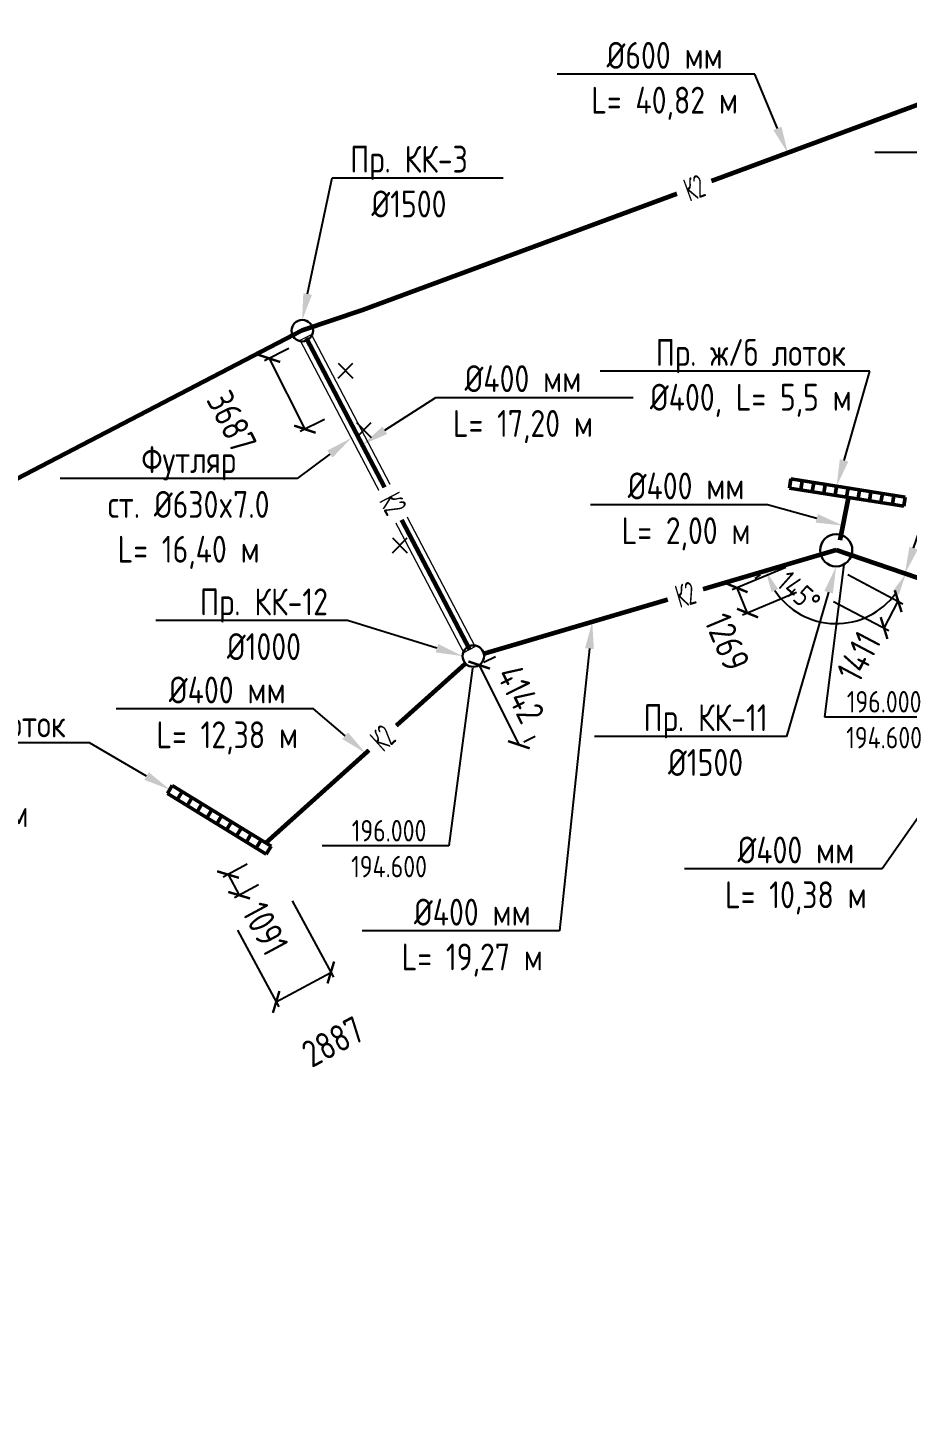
# Model space of a CAD drawing. Header units: millimetres. Extents: x 41457877 to 42425270, y 23449202 to 23618600.
# Drawn here: x 41945406 to 41986280, y 23542174 to 23607173 of the extents above; entities that cross this region are included whole.
import ezdxf
from ezdxf import colors
from ezdxf.entities.mleader import LeaderData, LeaderLine
from ezdxf.math import Vec2, Vec3

# ---------------------------------------------------------------- set-up
doc = ezdxf.new("R2010")
doc.units = ezdxf.units.MM
doc.set_wipeout_variables(frame=1)
for name, color, linetype, lineweight in [('В1', 140, 'Continuous', 40), ('ВК_Текст', 7, 'Continuous', 25), ('Колодца К2', 30, 'Continuous', 30), ('Лотки К2', 30, 'Continuous', 30), ('Труба К2', 7, 'Continuous', 60)]:
    doc.layers.add(name, color=color, linetype=linetype, lineweight=lineweight)
doc.layers.add('Выноски', color=7, linetype='Continuous')
doc.styles.add('GOST 2.304', font='GOST_type.ttf')
doc.styles.add('GOST_100', font='cs_gost2304.shx', dxfattribs={"width": 0.7, "height": 300})
doc.styles.get("Standard").update_dxf_attribs({"font": 'arial.ttf'})
doc.dimstyles.new('ISO-25', dxfattribs={"dimtxt": 2.5, "dimasz": 2.5, "dimexe": 1.25, "dimexo": 0.625, "dimtad": 1, "dimtxsty": 'Standard', "dimcen": 2.5, "dimadec": 0, "dimazin": 0, "dimtfac": 1, "dimtmove": 0, "dimatfit": 3, "dimfxl": 1, "dimarcsym": 0})
doc.dimstyles.new('STANDARD$0', dxfattribs={"dimscale": 100, "dimtxt": 2.5, "dimasz": 1, "dimexe": 0.5, "dimexo": 2, "dimgap": 1, "dimtad": 1, "dimdec": 0, "dimzin": 0, "dimdsep": 46, "dimtxsty": 'Standard', "dimblk1": 'OBLIQUE', "dimblk2": 'OBLIQUE', "dimsah": 1, "dimcen": 2, "dimadec": 0, "dimazin": 0, "dimtfac": 1, "dimtdec": 4, "dimtofl": 0, "dimtmove": 2, "dimatfit": 3, "dimldrblk": 'OBLIQUE', "dimfxl": 1, "dimtolj": 1, "dimtzin": 0, "dimarcsym": 0})

# ---------------------------------------------------------------- blocks, each defined once
blk = doc.blocks.new('_ArchTick')
at = {"color": 0, "linetype": 'ByBlock', "const_width": 0.15}
blk.add_lwpolyline([(-0.5, -0.5), (0.5, 0.5)], dxfattribs=at)
blk = doc.blocks.new('*D15')
at = {"color": 0, "lineweight": -2, "transparency": 16777216}
for p, q in [((41955603, 23568267), (41954489, 23567667)), ((41954709, 23567785), (41955227, 23566824)), ((41956121, 23567306), (41955007, 23566706))]:
    blk.add_line(p, q, dxfattribs=at)
at = {"color": 0, "lineweight": -2, "transparency": 16777216, "xscale": 750.0000000000001, "yscale": 750.0000000000001, "zscale": 750.0000000000001}
for p, rotation in [((41954709, 23567785), 118.3189400912867), ((41955227, 23566824), 298.3189400912867)]:
    blk.add_blockref('_ArchTick', p, dxfattribs=dict(at, rotation=rotation))
at = {"color": 0, "transparency": 16777216, "insert": (41956450, 23565272), "char_height": 1250, "attachment_point": 5, "rotation": 298.31894, "style": 'GOST 2.304'}
blk.add_mtext('\\A1;1091', dxfattribs=at)
blk = doc.blocks.new('_Oblique')
at = {"color": 0, "linetype": 'ByBlock', "lineweight": -2}
blk.add_line((-0.5, -0.5), (0.5, 0.5), dxfattribs=at)
blk = doc.blocks.new('*D17')
at = {"color": 0, "lineweight": -2, "transparency": 16777216}
for p, q in [((41957692, 23566562), (41959607, 23563009)), ((41955151, 23565193), (41957065, 23561639)), ((41956947, 23561859), (41959488, 23563229))]:
    blk.add_line(p, q, dxfattribs=at)
at = {"color": 0, "lineweight": -2, "transparency": 16777216, "xscale": 750.0000000000001, "yscale": 750.0000000000001, "zscale": 750.0000000000001}
for p, rotation in [((41959488, 23563229), 28.3189313236025), ((41956947, 23561859), 208.3189313236025)]:
    blk.add_blockref('_ArchTick', p, dxfattribs=dict(at, rotation=rotation))
at = {"color": 0, "transparency": 16777216, "insert": (41959583, 23560011), "char_height": 1250, "attachment_point": 5, "rotation": 28.31893, "style": 'GOST 2.304'}
blk.add_mtext('\\A1;2887', dxfattribs=at)
blk = doc.blocks.new('*D20')
at = {"color": 0, "lineweight": -2, "transparency": 16777216}
blk.add_line((41979454, 23581735), (41979196, 23581559), dxfattribs=at)
blk.add_arc((41982986, 23582872), 3412, 213.22974, 324.3133, dxfattribs=at)
at = {"color": 0, "transparency": 16777216}
for points in [[(41979981, 23580932), (41980284, 23581072), (41979713, 23581910)], [(41985609, 23580958), (41985906, 23580805), (41986216, 23581771)]]:
    blk.add_solid(points, dxfattribs=at)
at = {"color": 0, "transparency": 16777216, "insert": (41981253, 23580935), "char_height": 1000, "attachment_point": 5, "rotation": 318.16813, "style": 'GOST 2.304'}
blk.add_mtext('145°', dxfattribs=at)
blk = doc.blocks.new('*D25')
at = {"color": 0, "lineweight": -2, "transparency": 16777216}
blk.add_arc((41996467, 23607173), 3146, 218.58588, 281.15429, dxfattribs=at)
at = {"color": 0, "transparency": 16777216}
for points in [[(41993863, 23605129), (41994153, 23605293), (41993517, 23606082)], [(41997018, 23604243), (41997134, 23603930), (41998014, 23604434)]]:
    blk.add_solid(points, dxfattribs=at)
at = {"color": 0, "transparency": 16777216, "insert": (41995665, 23604983), "char_height": 1000, "attachment_point": 5, "rotation": 339.87008, "style": 'GOST 2.304'}
blk.add_mtext('99°', dxfattribs=at)
blk = doc.blocks.new('*D64')
at = {"color": 0, "lineweight": -2, "transparency": 16777216}
for p, q in [((41983521, 23581742), (41986092, 23580384)), ((41982862, 23580494), (41985433, 23579137)), ((41985212, 23579253), (41985871, 23580501))]:
    blk.add_line(p, q, dxfattribs=at)
at = {"color": 0, "lineweight": -2, "transparency": 16777216, "xscale": 750.0000000000001, "yscale": 750.0000000000001, "zscale": 750.0000000000001}
for p, rotation in [((41985871, 23580501), 62.16368060413736), ((41985212, 23579253), 242.1636806041373)]:
    blk.add_blockref('_ArchTick', p, dxfattribs=dict(at, rotation=rotation))
at = {"color": 0, "transparency": 16777216, "insert": (41984028, 23577923), "char_height": 1250, "attachment_point": 5, "rotation": 62.16368, "style": 'GOST 2.304'}
blk.add_mtext('\\A1;1411', dxfattribs=at)
blk = doc.blocks.new('*D65')
at = {"color": 0, "lineweight": -2, "transparency": 16777216}
for p, q in [((41967148, 23577914), (41966608, 23577645)), ((41966384, 23577534), (41968232, 23573827)), ((41968995, 23574207), (41968455, 23573938))]:
    blk.add_line(p, q, dxfattribs=at)
at = {"color": 0, "lineweight": -2, "transparency": 16777216, "xscale": 750.0000000000001, "yscale": 750.0000000000001, "zscale": 750.0000000000001}
for p, rotation in [((41966384, 23577534), 116.4889300054848), ((41968232, 23573827), 296.4889300054849)]:
    blk.add_blockref('_ArchTick', p, dxfattribs=dict(at, rotation=rotation))
at = {"color": 0, "transparency": 16777216, "insert": (41968316, 23576182), "char_height": 1250, "attachment_point": 5, "rotation": 296.48893, "style": 'GOST 2.304'}
blk.add_mtext('\\A1;4142', dxfattribs=at)
blk = doc.blocks.new('*D66')
at = {"color": 0, "lineweight": -2, "transparency": 16777216}
for p, q in [((41980652, 23582072), (41978145, 23581026)), ((41978865, 23579951), (41978376, 23581122)), ((41981140, 23580901), (41978634, 23579855))]:
    blk.add_line(p, q, dxfattribs=at)
at = {"color": 0, "lineweight": -2, "transparency": 16777216, "xscale": 750.0000000000001, "yscale": 750.0000000000001, "zscale": 750.0000000000001}
for p, rotation in [((41978376, 23581122), 112.6541130572942), ((41978865, 23579951), 292.6541130572942)]:
    blk.add_blockref('_ArchTick', p, dxfattribs=dict(at, rotation=rotation))
at = {"color": 0, "transparency": 16777216, "insert": (41977922, 23578600), "char_height": 1250, "attachment_point": 5, "rotation": 292.65411, "style": 'GOST 2.304'}
blk.add_mtext('\\A1;1269', dxfattribs=at)
blk = doc.blocks.new('*U9')
at = {"color": 255}
blk.add_wipeout([(-200, 125), (200, 125), (200, -125), (-200, -125)], dxfattribs=at)
at = {"layer": 'ВК_Текст', "insert": (0, 0), "char_height": 250, "attachment_point": 5, "style": 'GOST_100'}
blk.add_mtext('К2', dxfattribs=at)
blk = doc.blocks.new('_None')
blk = doc.blocks.new('*D289')
at = {"color": 0, "lineweight": -2, "transparency": 16777216}
for p, q in [((41957542, 23592258), (41956405, 23591687)), ((41956628, 23591799), (41958283, 23588504)), ((41959197, 23588963), (41958059, 23588392))]:
    blk.add_line(p, q, dxfattribs=at)
at = {"color": 0, "lineweight": -2, "transparency": 16777216, "xscale": 750.0000000000001, "yscale": 750.0000000000001, "zscale": 750.0000000000001}
for p, rotation in [((41956628, 23591799), 116.6617240479822), ((41958283, 23588504), 296.6617240479823)]:
    blk.add_blockref('_ArchTick', p, dxfattribs=dict(at, rotation=rotation))
at = {"color": 0, "transparency": 16777216, "insert": (41954884, 23588860), "char_height": 1250, "attachment_point": 5, "rotation": 296.66172, "style": 'GOST 2.304'}
blk.add_mtext('\\A1;3687', dxfattribs=at)

msp = doc.modelspace()

# ---------------------------------------------------------------- linework, layer by layer
at = {"color": 6, "lineweight": 20}
for p, q in [((41958061.929, 23592641.901), (41958585.708, 23592916.656)), ((41965678.482, 23578122.071), (41958061.929, 23592641.901)), ((41966202.261, 23578396.826), (41958585.708, 23592916.656)), ((41965678.482, 23578122.071), (41966202.261, 23578396.826))]:
    msp.add_line(p, q, dxfattribs=at)
for p, q in [((41959832.269, 23591570.53), (41960517.467, 23590885.332)), ((41959832.269, 23590885.332), (41960517.467, 23591570.53)), ((41960679.7, 23588810.196), (41961364.898, 23588124.998)), ((41960679.7, 23588124.998), (41961364.898, 23588810.196)), ((41962358.479, 23583444.046), (41963043.677, 23582758.848)), ((41962358.479, 23582758.848), (41963043.677, 23583444.046))]:
    msp.add_line(p, q)
at = {"layer": 'Колодца К2'}
for centre, radius in [((41958160.302, 23593091.002), 500), ((41982986.442, 23582871.92), 750), ((41966114.116, 23577948.562), 500)]:
    msp.add_circle(centre, radius, dxfattribs=at)
at = {"layer": 'Лотки К2', "lineweight": 50}
for p, q in [((41980878.546, 23586192.153, 379440.185), (41980810.703, 23585764.104, 157896.454)), ((41980878.546, 23586192.153, 379440.185), (41986198.992, 23585348.905, 116156.843)), ((41980810.703, 23585764.104, 157896.454), (41986131.149, 23584920.855, -105386.888)), ((41981410.59, 23586107.829, 353111.851), (41981342.748, 23585679.779, 131568.12)), ((41981942.635, 23586023.504, 326783.517), (41981874.792, 23585595.454, 105239.786)), ((41982474.679, 23585939.179, 300455.182), (41982406.837, 23585511.129, 78911.452)), ((41983006.724, 23585854.854, 274126.848), (41982938.882, 23585426.804, 52583.117)), ((41983538.769, 23585770.529, 247798.514), (41983470.926, 23585342.479, 26254.783)), ((41984070.813, 23585686.204, 221470.18), (41984002.971, 23585258.155, -73.551)), ((41984602.858, 23585601.879, 195141.846), (41984535.015, 23585173.83, -26401.885)), ((41985134.902, 23585517.555, 168813.511), (41985067.06, 23585089.505, -52730.219)), ((41985666.947, 23585433.23, 142485.177), (41985599.105, 23585005.18, -79058.554)), ((41986198.992, 23585348.905, 116156.843), (41986131.149, 23584920.855, -105386.888)), ((41952114.252, 23571922, 379440.185), (41951888.092, 23571552.297, 157896.454)), ((41952114.252, 23571922, 379440.185), (41956709.48, 23569110.932, 116156.843)), ((41951888.092, 23571552.297, 157896.454), (41956483.319, 23568741.229, -105386.888)), ((41952573.775, 23571640.893, 353111.851), (41952347.614, 23571271.19, 131568.12)), ((41953033.298, 23571359.787, 326783.517), (41952807.137, 23570990.083, 105239.786)), ((41953492.821, 23571078.68, 300455.182), (41953266.66, 23570708.977, 78911.452)), ((41953952.343, 23570797.573, 274126.848), (41953726.183, 23570427.87, 52583.117)), ((41954411.866, 23570516.466, 247798.514), (41954185.705, 23570146.763, 26254.783)), ((41954871.389, 23570235.36, 221470.18), (41954645.228, 23569865.656, -73.551)), ((41955330.912, 23569954.253, 195141.846), (41955104.751, 23569584.55, -26401.885)), ((41955790.434, 23569673.146, 168813.511), (41955564.274, 23569303.443, -52730.219)), ((41956249.957, 23569392.039, 142485.177), (41956023.796, 23569022.336, -79058.554)), ((41956709.48, 23569110.932, 116156.843), (41956483.319, 23568741.229, -105386.888))]:
    msp.add_line(p, q, dxfattribs=at)
at = {"layer": 'Труба К2'}
for p, q in [((41958342.945, 23592742.817), (41965940.372, 23578259.449)), ((41983540.576, 23585292.332), (41983150.678, 23583344.177)), ((41982986.442, 23582871.92), (41966552.014, 23578042.511)), ((41989372.686, 23580693.776), (41982986.442, 23582871.92)), ((41956462.014, 23569262.317, 130335.408), (41965746.47, 23577609.686))]:
    msp.add_line(p, q, dxfattribs=at)
msp.add_lwpolyline([(42001561.653, 23598148.648), (41996467.279, 23607172.954), (41960954.847, 23594040.243), (41958160.302, 23593091.003), (41923627.797, 23575116.982), (41883027.322, 23547746.75), (41867154.5, 23542174.091)], dxfattribs=at)

# ---------------------------------------------------------------- dimensions: what is measured, and where the dimension line sits
dim = msp.add_angular_dim_2l(base=(41994589.268, 23604649.28), line1=((42001561.653, 23598148.648), (41996467.279, 23607172.954)), line2=((41996467.279, 23607172.954), (41960954.847, 23594040.243)), dimstyle='ISO-25', override={"dimscale": 500, "dimtxt": 2, "dimasz": 2, "dimtxsty": 'GOST 2.304'})
dim.commit()
dim.dimension.update_dxf_attribs({"geometry": '*D25', "text_midpoint": (41995664.53, 23604982.886)})
for p1, p2, distance, picture, middle in [((41958435.908, 23592706.635), (41960090.49, 23589411.381), -2022.745, '*D289', (41954883.829, 23588860.079)), ((41966253.09, 23577468.263), (41968100.345, 23573761.449), 146.56, '*D65', (41968315.589, 23576182.402)), ((41954676.197, 23566073.186), (41957217.587, 23567442.667), -4786.657, '*D17', (41959582.694, 23560010.852))]:
    dim = msp.add_aligned_dim(p1=p1, p2=p2, distance=distance, dimstyle='STANDARD$0', override={"dimscale": 500, "dimasz": 1.5, "dimtxsty": 'GOST 2.304', "dimblk1": 'ArchTick', "dimblk2": 'ArchTick'})
    dim.commit()
    dim.dimension.update_dxf_attribs({"geometry": picture, "text_midpoint": middle})
for base, p1, p2, angle, picture, middle in [((41978376.211, 23581122.153), (41982063.285, 23581285.672), (41981574.417, 23582456.983), 112.65411306, '*D66', (41977922.48, 23578599.929)), ((41985870.734, 23580500.725), (41981977.558, 23580961.336), (41982636.232, 23582208.706), 62.1636806, '*D64', (41984028.186, 23577922.559)), ((41955226.99, 23566824.371), (41956483.319, 23568741.229), (41957001.092, 23567780.382), 298.31894009, '*D15', (41956449.657, 23565272.036))]:
    dim = msp.add_linear_dim(base=base, p1=p1, p2=p2, angle=angle, dimstyle='STANDARD$0', override={"dimscale": 500, "dimasz": 1.5, "dimtxsty": 'GOST 2.304', "dimblk1": 'ArchTick', "dimblk2": 'ArchTick'})
    dim.commit()
    dim.dimension.update_dxf_attribs({"geometry": picture, "text_midpoint": middle, "dimtype": 161})
dim = msp.add_angular_dim_2l(base=(41984314.264, 23579729.045), line1=((41982986.442, 23582871.92), (41979712.995, 23581909.987)), line2=((41982986.442, 23582871.92), (41986215.644, 23581770.542)), dimstyle='ISO-25', override={"dimscale": 500, "dimtxt": 2, "dimasz": 2, "dimtxsty": 'GOST 2.304'})
dim.commit()
dim.dimension.update_dxf_attribs({"geometry": '*D20', "text_midpoint": (41980710.914, 23580329.727), "dimtype": 162})

# ---------------------------------------------------------------- leaders
at = {"layer": 'Выноски', "color": 0, "lineweight": -2}
ml = msp.add_multileader_mtext('Standard', dxfattribs=at)
ml.set_content('{\\C0;%%C600 мм\\PL= 40,82 м}', color=5, style='GOST 2.304')
ml.set_leader_properties(lineweight=-3)
ml.build(insert=Vec2(0, 0))
ml.multileader.update_dxf_attribs({"text_left_attachment_type": 6, "text_right_attachment_type": 6, "dogleg_length": 1, "arrow_head_size": 1250, "scale": 500})
ctx = ml.context
ctx.base_point, ctx.scale, ctx.char_height, ctx.arrow_head_size, ctx.landing_gap_size, ctx.plane_origin = Vec3(41970920.579, 23605020.969), 500, 1250, 1250, 900, Vec3(41968235.178, 23585190.594)
ctx.left_attachment, ctx.right_attachment, ctx.text_align_type = 6, 6, 1
notes = []
notes.append((ctx, [(1, (1, 1, 0), (41979198.197, 23605020.969), (-1, 0), 99.848, [(1, [(41980738.991, 23601345.129)], 0, [])])]))
ctx.mtext.insert, ctx.mtext.alignment, ctx.mtext.flow_direction = Vec3(41975009.464, 23606520.969), 2, 5
ml = msp.add_multileader_mtext('Standard', dxfattribs=at)
ml.set_content('{\\C0;Футляр\\Pст. %%C820x7.0\\PL= 10,14 м}', color=5, style='GOST 2.304')
ml.set_leader_properties(lineweight=-3)
ml.build(insert=Vec2(0, 0))
ml.multileader.update_dxf_attribs({"text_left_attachment_type": 6, "text_right_attachment_type": 6, "dogleg_length": 1, "arrow_head_size": 1250, "scale": 500})
ctx = ml.context
ctx.base_point, ctx.scale, ctx.char_height, ctx.arrow_head_size, ctx.landing_gap_size, ctx.plane_origin = Vec3(41985708.575, 23601371.608), 500, 1250, 1250, 900, Vec3(41954284.199, 23582990.969)
ctx.left_attachment, ctx.right_attachment, ctx.text_align_type = 6, 6, 1
notes.append((ctx, [(1, (1, 1, 0), (41995801.775, 23601371.608), (-1, 0), 99.848, [(1, [(41998317.247, 23603256.282)], 0, [])])]))
ctx.mtext.insert, ctx.mtext.alignment, ctx.mtext.flow_direction = Vec3(41990705.251, 23602871.608), 2, 5
ml = msp.add_multileader_mtext('Standard', dxfattribs=at)
ml.set_content('{\\C0;Пр. КК-3\\P%%C1500}', color=5, style='GOST 2.304')
ml.set_leader_properties(lineweight=-3)
ml.build(insert=Vec2(0, 0))
ml.multileader.update_dxf_attribs({"text_left_attachment_type": 6, "text_right_attachment_type": 6, "dogleg_length": 1, "arrow_head_size": 1250, "scale": 500})
ctx = ml.context
ctx.base_point, ctx.scale, ctx.char_height, ctx.arrow_head_size, ctx.landing_gap_size, ctx.plane_origin = Vec3(41959644.282, 23600192.592), 500, 1250, 1250, 900, Vec3(41954735.441, 23590645.907)
ctx.left_attachment, ctx.right_attachment, ctx.text_align_type = 6, 6, 1
notes.append((ctx, [(0, (1, 1, 0), (41959544.434, 23600192.592), (1, 0), 99.848, [(1, [(41958153.302, 23593572.734)], 0, [])])]))
ctx.mtext.insert, ctx.mtext.alignment, ctx.mtext.flow_direction = Vec3(41963121.569, 23601692.592), 2, 5
ml = msp.add_multileader_mtext('Standard', dxfattribs=at)
ml.set_content('{\\C0;Пр. ж/б лоток\\P%%C400, L= 5,5 м}', color=5, style='GOST 2.304')
ml.set_leader_properties(lineweight=-3)
ml.build(insert=Vec2(0, 0))
ml.multileader.update_dxf_attribs({"text_left_attachment_type": 6, "text_right_attachment_type": 6, "dogleg_length": 1, "arrow_head_size": 1250, "scale": 500})
ctx = ml.context
ctx.base_point, ctx.scale, ctx.char_height, ctx.arrow_head_size, ctx.landing_gap_size, ctx.plane_origin = Vec3(41973587.714, 23591200.137), 500, 1250, 1250, 900, Vec3(41967717.809, 23574614.97)
ctx.left_attachment, ctx.right_attachment, ctx.text_align_type = 6, 6, 1
notes.append((ctx, [(1, (1, 1, 0), (41984548.498, 23591200.137), (-1, 0), 99.848, [(1, [(41983006.724, 23585854.854)], 0, [])])]))
ctx.mtext.insert, ctx.mtext.alignment, ctx.mtext.flow_direction = Vec3(41979018.182, 23592700.137), 2, 5
ml = msp.add_multileader_mtext('Standard', dxfattribs=at)
ml.set_content('{\\C0;%%C400 мм\\PL= 6,75 м}', color=5, style='GOST 2.304')
ml.set_leader_properties(lineweight=-3)
ml.build(insert=Vec2(0, 0))
ml.multileader.update_dxf_attribs({"text_left_attachment_type": 6, "text_right_attachment_type": 6, "dogleg_length": 1, "arrow_head_size": 1250, "scale": 500})
ctx = ml.context
ctx.base_point, ctx.scale, ctx.char_height, ctx.arrow_head_size, ctx.landing_gap_size, ctx.plane_origin = Vec3(41989306.486, 23590618.788), 500, 1250, 1250, 900, Vec3(41986353.036, 23570788.413)
ctx.left_attachment, ctx.right_attachment, ctx.text_align_type = 6, 6, 1
notes.append((ctx, [(0, (1, 1, 0), (41989206.638, 23590618.788), (1, 0), 99.848, [(1, [(41986179.564, 23581782.848)], 0, [])])]))
ctx.mtext.insert, ctx.mtext.alignment, ctx.mtext.flow_direction = Vec3(41992948.623, 23592118.788), 2, 5
ml = msp.add_multileader_mtext('Standard', dxfattribs=at)
ml.set_content('{\\C0;%%C400 мм\\PL= 17,20 м}', color=5, style='GOST 2.304')
ml.set_leader_properties(lineweight=-3)
ml.build(insert=Vec2(0, 0))
ml.multileader.update_dxf_attribs({"text_left_attachment_type": 6, "text_right_attachment_type": 6, "dogleg_length": 1, "arrow_head_size": 1250, "scale": 500})
ctx = ml.context
ctx.base_point, ctx.scale, ctx.char_height, ctx.arrow_head_size, ctx.landing_gap_size, ctx.plane_origin = Vec3(41964466.422, 23589980.82), 500, 1250, 1250, 900, Vec3(41977601.956, 23582245.977)
ctx.left_attachment, ctx.right_attachment, ctx.text_align_type = 6, 6, 1
notes.append((ctx, [(0, (1, 1, 0), (41964366.574, 23589980.82), (1, 0), 99.848, [(1, [(41960948.463, 23587775.783)], 0, [])])]))
ctx.mtext.insert, ctx.mtext.alignment, ctx.mtext.flow_direction = Vec3(41968421.283, 23591480.82), 2, 5
ml = msp.add_multileader_mtext('Standard', dxfattribs=at)
ml.set_content('{\\C0;Футляр\\Pст. %%C630x7.0\\PL= 16,40 м}', color=5, style='GOST 2.304')
ml.set_leader_properties(lineweight=-3)
ml.build(insert=Vec2(0, 0))
ml.multileader.update_dxf_attribs({"text_left_attachment_type": 6, "text_right_attachment_type": 6, "dogleg_length": 1, "arrow_head_size": 1250, "scale": 500})
ctx = ml.context
ctx.base_point, ctx.scale, ctx.char_height, ctx.arrow_head_size, ctx.landing_gap_size, ctx.plane_origin = Vec3(41947926.18, 23586213.298), 500, 1250, 1250, 900, Vec3(41916412.455, 23567832.659)
ctx.left_attachment, ctx.right_attachment, ctx.text_align_type = 6, 6, 1
notes.append((ctx, [(1, (1, 1, 0), (41957930.031, 23586213.298), (-1, 0), 99.848, [(1, [(41960445.502, 23588097.972)], 0, [])])]))
ctx.mtext.insert, ctx.mtext.alignment, ctx.mtext.flow_direction = Vec3(41952878.181, 23587713.298), 2, 5
ml = msp.add_multileader_mtext('Standard', dxfattribs=at)
ml.set_content('{\\C0;%%C400 мм\\PL= 2,00 м}', color=5, style='GOST 2.304')
ml.set_leader_properties(lineweight=-3)
ml.build(insert=Vec2(0, 0))
ml.multileader.update_dxf_attribs({"text_left_attachment_type": 6, "text_right_attachment_type": 6, "dogleg_length": 1, "arrow_head_size": 1250, "scale": 500})
ctx = ml.context
ctx.base_point, ctx.scale, ctx.char_height, ctx.arrow_head_size, ctx.landing_gap_size, ctx.plane_origin = Vec3(41972321.825, 23584990.408), 500, 1250, 1250, 900, Vec3(41969457.724, 23565160.034)
ctx.left_attachment, ctx.right_attachment, ctx.text_align_type = 6, 6, 1
notes.append((ctx, [(1, (1, 1, 0), (41979795.297, 23584990.408), (-1, 0), 99.848, [(1, [(41983286.69, 23584023.773)], 0, [])])]))
ctx.mtext.insert, ctx.mtext.alignment, ctx.mtext.flow_direction = Vec3(41976008.637, 23586490.408), 2, 5
ml = msp.add_multileader_mtext('Standard', dxfattribs=at)
ml.set_content('{\\C0;Пр. КК-11\\P%%C1500}', color=5, style='GOST 2.304')
ml.set_leader_properties(lineweight=-3)
ml.build(insert=Vec2(0, 0))
ml.multileader.update_dxf_attribs({"text_left_attachment_type": 6, "text_right_attachment_type": 6, "dogleg_length": 1, "arrow_head_size": 1250, "scale": 500})
ctx = ml.context
ctx.base_point, ctx.scale, ctx.char_height, ctx.arrow_head_size, ctx.landing_gap_size, ctx.plane_origin = Vec3(41973256.597, 23574208.015), 500, 1250, 1250, 900, Vec3(41962291.196, 23575906.223)
ctx.left_attachment, ctx.right_attachment, ctx.text_align_type = 6, 6, 1
notes.append((ctx, [(1, (1, 1, 0), (41980668.418, 23574208.015), (-1, 0), 99.848, [(1, [(41982986.442, 23582121.92)], 0, [])])]))
ctx.mtext.insert, ctx.mtext.alignment, ctx.mtext.flow_direction = Vec3(41976912.584, 23575708.015), 2, 5
ml = msp.add_multileader_mtext('Standard', dxfattribs=at)
ml.set_content('{\\C0;Пр. КК-12\\P%%C1000}', color=5, style='GOST 2.304')
ml.set_leader_properties(lineweight=-3)
ml.build(insert=Vec2(0, 0))
ml.multileader.update_dxf_attribs({"text_left_attachment_type": 6, "text_right_attachment_type": 6, "dogleg_length": 1, "arrow_head_size": 1250, "scale": 500})
ctx = ml.context
ctx.base_point, ctx.scale, ctx.char_height, ctx.arrow_head_size, ctx.landing_gap_size, ctx.plane_origin = Vec3(41952584.23, 23579597.649), 500, 1250, 1250, 900, Vec3(41921581.069, 23557683.248)
ctx.left_attachment, ctx.right_attachment, ctx.text_align_type = 6, 6, 1
notes.append((ctx, [(1, (1, 1, 0), (41960271.247, 23579597.649), (-1, 0), 99.848, [(1, [(41965614.116, 23577948.562)], 0, [])])]))
ctx.mtext.insert, ctx.mtext.alignment, ctx.mtext.flow_direction = Vec3(41956377.815, 23581097.649), 2, 5
ml = msp.add_multileader_mtext('Standard', dxfattribs=at)
ml.set_content('{\\C0;%%C400 мм\\PL= 19,27 м}', color=5, style='GOST 2.304')
ml.set_leader_properties(lineweight=-3)
ml.build(insert=Vec2(0, 0))
ml.multileader.update_dxf_attribs({"text_left_attachment_type": 6, "text_right_attachment_type": 6, "dogleg_length": 1, "arrow_head_size": 1250, "scale": 500})
ctx = ml.context
ctx.base_point, ctx.scale, ctx.char_height, ctx.arrow_head_size, ctx.landing_gap_size, ctx.plane_origin = Vec3(41962112.33, 23565160.711), 500, 1250, 1250, 900, Vec3(41976208.769, 23565399.661)
ctx.left_attachment, ctx.right_attachment, ctx.text_align_type = 6, 6, 1
notes.append((ctx, [(1, (1, 1, 0), (41970121.899, 23565160.711), (-1, 0), 99.848, [(1, [(41971645.323, 23579539.227)], 0, [])])]))
ctx.mtext.insert, ctx.mtext.alignment, ctx.mtext.flow_direction = Vec3(41966067.19, 23566660.711), 2, 5
ml = msp.add_multileader_mtext('Standard', dxfattribs=at)
ml.set_content('{\\C0;%%C400 мм\\PL= 10,38 м}', color=5, style='GOST 2.304')
ml.set_leader_properties(lineweight=-3)
ml.build(insert=Vec2(0, 0))
ml.multileader.update_dxf_attribs({"text_left_attachment_type": 6, "text_right_attachment_type": 6, "dogleg_length": 1, "arrow_head_size": 1250, "scale": 500})
ctx = ml.context
ctx.base_point, ctx.scale, ctx.char_height, ctx.arrow_head_size, ctx.landing_gap_size, ctx.plane_origin = Vec3(41977203.109, 23568053.066), 500, 1250, 1250, 900, Vec3(41987602.494, 23565062.938)
ctx.left_attachment, ctx.right_attachment, ctx.text_align_type = 6, 6, 1
notes.append((ctx, [(1, (1, 1, 0), (41985123.329, 23568053.066), (-1, 0), 99.848, [(1, [(41991565.35, 23577283.172)], 0, [])])]))
ctx.mtext.insert, ctx.mtext.alignment, ctx.mtext.flow_direction = Vec3(41981113.295, 23569553.066), 2, 5
ml = msp.add_multileader_mtext('Standard', dxfattribs=at)
ml.set_content('{\\C0;%%C400 мм\\PL= 12,38 м}', color=5, style='GOST 2.304')
ml.set_leader_properties(lineweight=-3)
ml.build(insert=Vec2(0, 0))
ml.multileader.update_dxf_attribs({"text_left_attachment_type": 6, "text_right_attachment_type": 6, "dogleg_length": 1, "arrow_head_size": 1250, "scale": 500})
ctx = ml.context
ctx.base_point, ctx.scale, ctx.char_height, ctx.arrow_head_size, ctx.landing_gap_size, ctx.plane_origin = Vec3(41950763.626, 23575497.106), 500, 1250, 1250, 900, Vec3(41973661.876, 23560294.37)
ctx.left_attachment, ctx.right_attachment, ctx.text_align_type = 6, 6, 1
notes.append((ctx, [(1, (1, 1, 0), (41958683.845, 23575497.106), (-1, 0), 99.848, [(1, [(41961104.242, 23573436.001)], 0, [])])]))
ctx.mtext.insert, ctx.mtext.alignment, ctx.mtext.flow_direction = Vec3(41954673.812, 23576997.106), 2, 5
ml = msp.add_multileader_mtext('Standard', dxfattribs=at)
ml.set_content('{\\C0;Пр. ж/б лоток\\P%%C400\\PL= 5,5 м}', color=5, style='GOST 2.304')
ml.set_leader_properties(lineweight=-3)
ml.build(insert=Vec2(0, 0))
ml.multileader.update_dxf_attribs({"text_left_attachment_type": 6, "text_right_attachment_type": 6, "dogleg_length": 1, "arrow_head_size": 1250, "scale": 500})
ctx = ml.context
ctx.base_point, ctx.scale, ctx.char_height, ctx.arrow_head_size, ctx.landing_gap_size, ctx.plane_origin = Vec3(41937308.719, 23573918.547), 500, 1250, 1250, 900, Vec3(41932034.117, 23557569.229)
ctx.left_attachment, ctx.right_attachment, ctx.text_align_type = 6, 6, 1
notes.append((ctx, [(1, (1, 1, 0), (41948269.504, 23573918.547), (-1, 0), 99.848, [(1, [(41952001.172, 23571737.149)], 0, [])])]))
ctx.mtext.insert, ctx.mtext.alignment, ctx.mtext.flow_direction = Vec3(41942739.188, 23575418.547), 2, 5
for ctx, leaders in notes:
    for number, flags, end, landing, length, lines in leaders:
        leader = LeaderData()
        leader.index, (leader.has_last_leader_line, leader.has_dogleg_vector, leader.attachment_direction) = number, flags
        leader.last_leader_point, leader.dogleg_vector, leader.dogleg_length = Vec3(end), Vec3(landing), length
        for number, points, colour, breaks in lines:
            line = LeaderLine()
            line.index, line.vertices, line.color, line.breaks = number, Vec3.list(points), colors.encode_raw_color(colour), breaks
            leader.lines.append(line)
        ctx.leaders.append(leader)

# ---------------------------------------------------------------- next in the draw order: block references
at = {"layer": 'ВК_Текст'}
for p, xscale, yscale, zscale, rotation in [((41976391.196, 23599732.199), 4.266666666666672, 4.266666666666672, 4.266666666666672, 20.01100580138569), ((41962382.754, 23585041.52), 4.266666666666672, 4.266666666666672, 4.266666666666672, 297.679802992805), ((41975977.69, 23580811.983), 4.266666666666672, 4.266666666666672, 4.266666666666672, 16.37591354485122), ((41961899.644, 23574139.189, 54120.647), 4.266666666666671, 4.266666666666671, 4.266666666666671, 41.95773473469641)]:
    msp.add_blockref('*U9', p, dxfattribs=dict(at, xscale=xscale, yscale=yscale, zscale=zscale, rotation=rotation))

# ---------------------------------------------------------------- next in the draw order: leaders
at = {"layer": 'В1', "color": 0, "linetype": 'ByBlock', "lineweight": -3}
ml = msp.add_multileader_mtext('Standard', dxfattribs=at)
ml.set_content('{\\C0;196.000\\P194.600}', color=5, style='GOST 2.304')
ml.set_leader_properties(lineweight=-3)
ml.set_arrow_properties(name='NONE')
ml.build(insert=Vec2(0, 0))
ml.multileader.update_dxf_attribs({"text_left_attachment_type": 6, "text_right_attachment_type": 6, "dogleg_length": 1, "arrow_head_size": 1000, "scale": 500})
ctx = ml.context
ctx.base_point, ctx.scale, ctx.char_height, ctx.arrow_head_size, ctx.landing_gap_size, ctx.plane_origin = Vec3(41982457.057, 23575123.952), 500, 1000, 1000, 900, Vec3(41988968.771, 23561011.541)
ctx.left_attachment, ctx.right_attachment, ctx.text_align_type = 6, 6, 1
notes = []
notes.append((ctx, [(0, (1, 1, 0), (41982436.968, 23575123.952), (1, 0), 20.089, [(0, [(41983344.762, 23582213.052)], 0, [])])]))
ctx.mtext.insert, ctx.mtext.alignment, ctx.mtext.flow_direction = Vec3(41985215.527, 23576323.952), 2, 5
ctx.mtext.has_bg_fill, ctx.mtext.bg_color, ctx.mtext.bg_scale_factor, ctx.mtext.bg_transparency, ctx.mtext.use_window_bg_color = 1, -1027028792, 1.5, 0, 1
for ctx, leaders in notes:
    for number, flags, end, landing, length, lines in leaders:
        leader = LeaderData()
        leader.index, (leader.has_last_leader_line, leader.has_dogleg_vector, leader.attachment_direction) = number, flags
        leader.last_leader_point, leader.dogleg_vector, leader.dogleg_length = Vec3(end), Vec3(landing), length
        for number, points, colour, breaks in lines:
            line = LeaderLine()
            line.index, line.vertices, line.color, line.breaks = number, Vec3.list(points), colors.encode_raw_color(colour), breaks
            leader.lines.append(line)
        ctx.leaders.append(leader)

# ---------------------------------------------------------------- next in the draw order: leaders
ml = msp.add_multileader_mtext('Standard', dxfattribs=at)
ml.set_content('{\\C0;196.000\\P194.600}', color=5, style='GOST 2.304')
ml.set_leader_properties(lineweight=-3)
ml.set_arrow_properties(name='NONE')
ml.build(insert=Vec2(0, 0))
ml.multileader.update_dxf_attribs({"text_left_attachment_type": 6, "text_right_attachment_type": 6, "dogleg_length": 1, "arrow_head_size": 1000, "scale": 500})
ctx = ml.context
ctx.base_point, ctx.scale, ctx.char_height, ctx.arrow_head_size, ctx.landing_gap_size, ctx.plane_origin = Vec3(41959437.96, 23569124.65), 500, 1000, 1000, 900, Vec3(41971704.742, 23556191.197)
ctx.left_attachment, ctx.right_attachment, ctx.text_align_type = 6, 6, 1
notes = []
notes.append((ctx, [(1, (1, 1, 0), (41964974.989, 23569124.65), (-1, 0), 20.089, [(0, [(41966080.733, 23577392.708)], 0, [])])]))
ctx.mtext.insert, ctx.mtext.alignment, ctx.mtext.flow_direction = Vec3(41962196.43, 23570324.65), 2, 5
ctx.mtext.has_bg_fill, ctx.mtext.bg_color, ctx.mtext.bg_scale_factor, ctx.mtext.bg_transparency, ctx.mtext.use_window_bg_color = 1, -1027028792, 1.5, 0, 1
for ctx, leaders in notes:
    for number, flags, end, landing, length, lines in leaders:
        leader = LeaderData()
        leader.index, (leader.has_last_leader_line, leader.has_dogleg_vector, leader.attachment_direction) = number, flags
        leader.last_leader_point, leader.dogleg_vector, leader.dogleg_length = Vec3(end), Vec3(landing), length
        for number, points, colour, breaks in lines:
            line = LeaderLine()
            line.index, line.vertices, line.color, line.breaks = number, Vec3.list(points), colors.encode_raw_color(colour), breaks
            leader.lines.append(line)
        ctx.leaders.append(leader)

doc.saveas('drawing.dxf')
